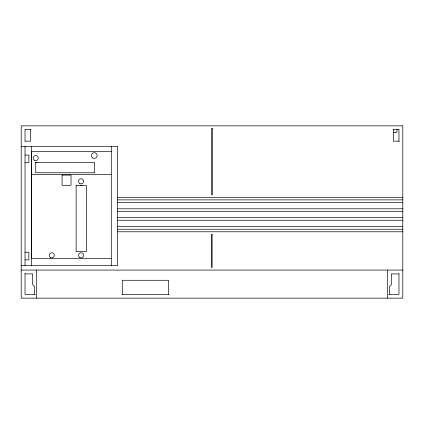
<?xml version="1.0" encoding="UTF-8"?>
<svg xmlns="http://www.w3.org/2000/svg" width="424" height="424" viewBox="0 0 424 424"><rect width="100%" height="100%" fill="white"/><g stroke="black" fill="none" stroke-linecap="round" stroke-linejoin="round"><path stroke-width="0.64" d="M25.005 129.68L30.989 129.68M393.016 129.68L398.995 129.68M393.117 132.489L396.928 132.489L396.928 129.474M25.005 141.166L30.645 141.166L30.645 129.68M398.995 141.166L393.355 141.166L393.355 129.68M21.2 146.312L117.687 146.312L117.687 265.551L21.2 265.551M111.3 151.379L31.456 151.379L31.456 258.529L111.3 258.529M25.027 155.083L28.859 155.083L28.859 162.742L25.027 162.742M31.456 174.513L111.3 174.513M117.687 197.324L402.8 197.324M117.687 199.874L402.8 199.874M117.687 202.428L402.8 202.428M117.687 208.809L402.8 208.809M117.687 211.364L402.8 211.364M117.687 217.692L402.8 217.692M117.687 220.247L402.8 220.247M117.687 226.681L402.8 226.681M117.687 229.23L402.8 229.23M117.687 231.78L402.8 231.78M25.027 252.222L28.859 252.222L28.859 259.88L25.027 259.88M21.2 270.072L402.8 270.072M25.027 273.899L32.685 273.899L32.685 284.753L34.598 286.672L34.598 294.32M398.973 273.899L391.315 273.899L391.315 284.801L389.402 286.719L389.402 294.32M35.24 294.32L25.027 294.32L25.027 273.395M121.942 294.32L168.959 294.32M388.76 294.32L398.973 294.32L398.973 273.84M398.973 129.68L398.973 141.727M387.483 270.072L387.483 298.146M168.609 294.32L168.609 280.28L122.282 280.28L122.282 294.32M111.3 146.174L111.3 265.599M36.517 270.072L36.517 298.146M31.456 146.238L31.456 265.599M25.027 129.68L25.027 141.166M25.027 146.201L25.027 265.604M36.819 162.249A4.261 4.261 0 0 1 35.717 162.392M82.139 185.182A4.017 4.017 0 0 1 80.062 185.182M35.717 162.567L35.717 172.775L94.679 172.775L94.679 162.567L35.717 162.567M62.09 175.107L62.09 185.315L71.02 185.315L71.02 175.107L62.09 175.107M76.124 185.315L76.124 251.681L86.337 251.681L86.337 185.315L76.124 185.315M402.8 125.854L21.2 125.854L21.2 298.146L402.8 298.146L402.8 125.854M212.382 128.403L211.618 128.403L211.618 194.77L212.382 194.77L212.382 128.403M212.127 234.334L211.618 234.334L211.618 267.518L212.127 267.518L212.127 234.334M34.439 160.309A2.555 2.555 0 0 0 38.271 158.099A2.555 2.555 0 0 0 34.439 155.889A2.555 2.555 0 0 0 34.439 160.309M92.867 158.025A2.862 2.862 0 0 0 97.16 155.544A2.862 2.862 0 0 0 92.867 153.064A2.862 2.862 0 0 0 92.867 158.025M79.823 183.513A2.555 2.555 0 0 0 83.655 181.302A2.555 2.555 0 0 0 79.823 179.092A2.555 2.555 0 0 0 79.823 183.513M79.823 257.532A2.555 2.555 0 0 0 83.655 255.322A2.555 2.555 0 0 0 79.823 253.112A2.555 2.555 0 0 0 79.823 257.532M50.472 257.532A2.555 2.555 0 0 0 54.299 255.322A2.555 2.555 0 0 0 50.472 253.112A2.555 2.555 0 0 0 50.472 257.532"/></g></svg>
